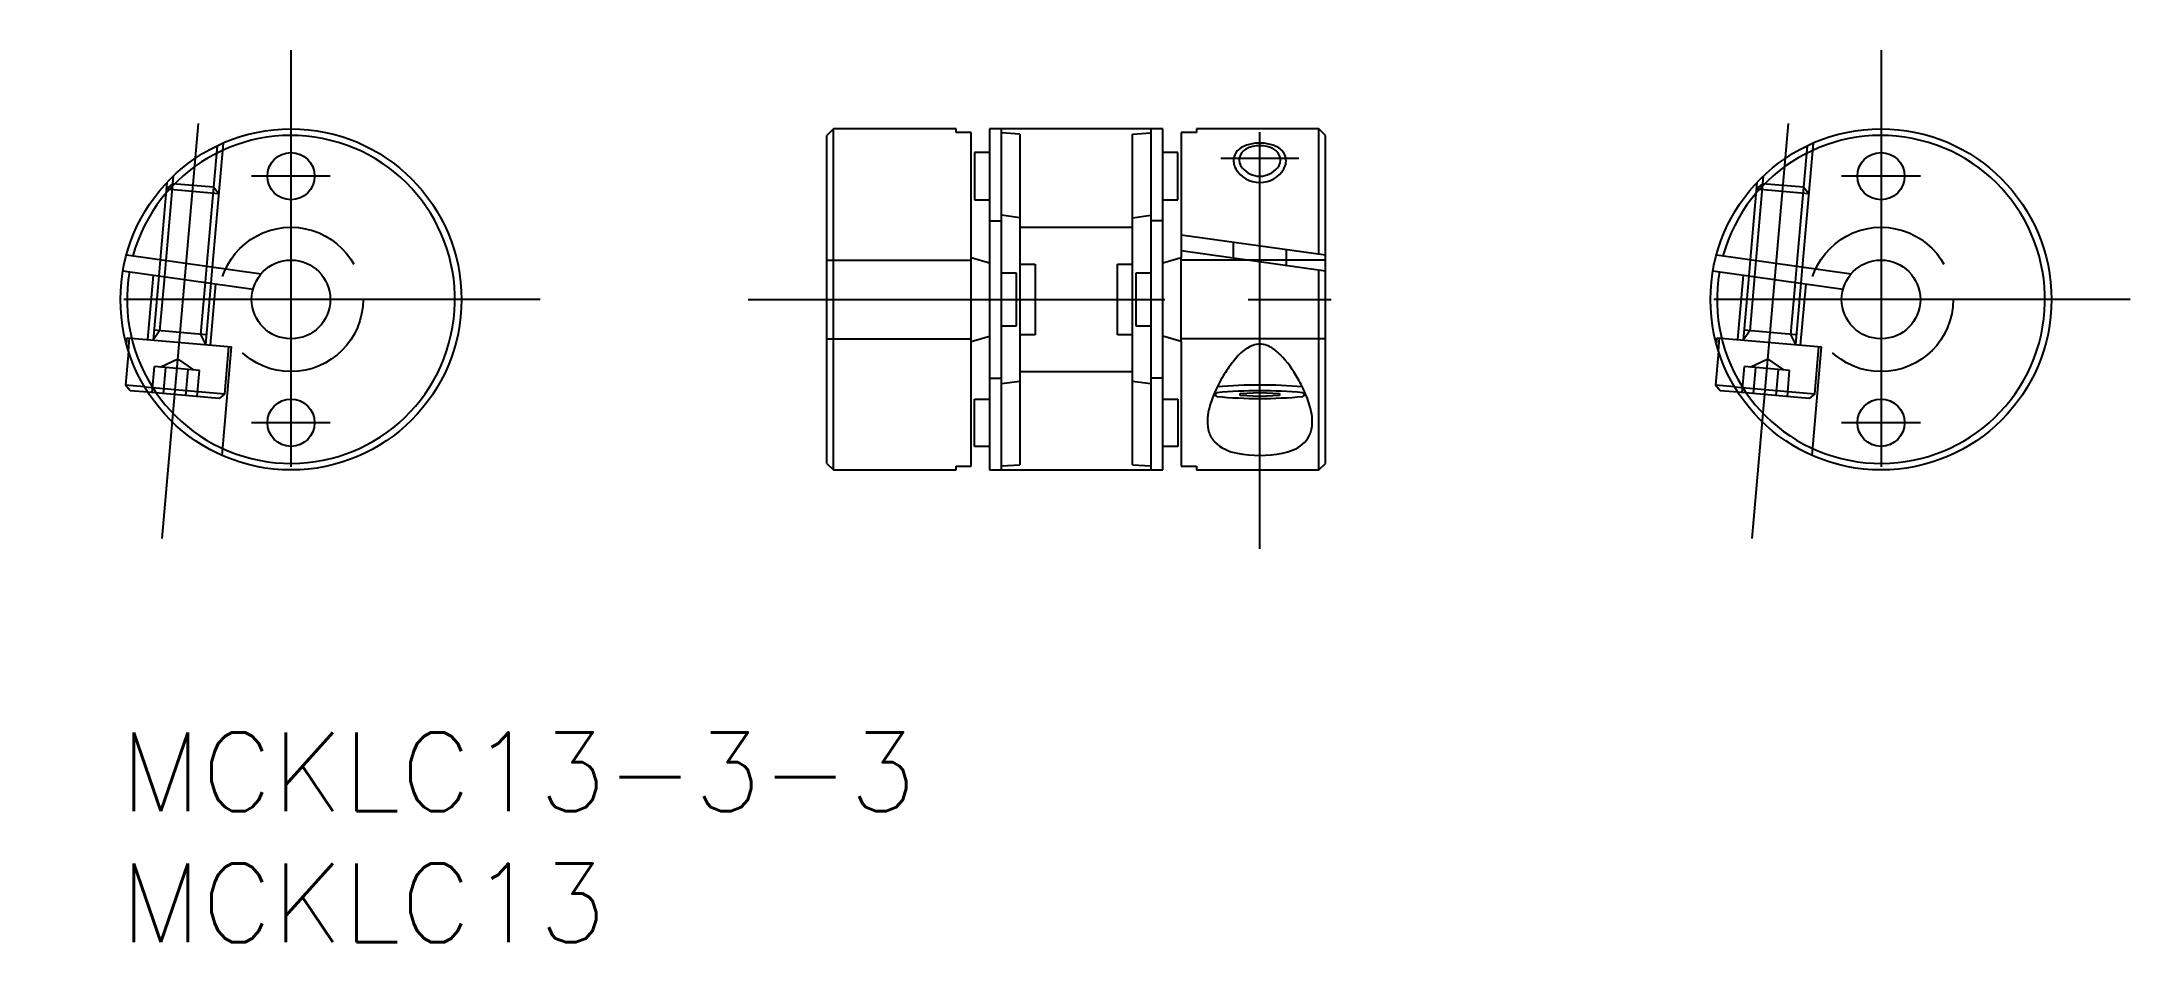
# Model space of a CAD drawing. Extents: x -3 to 76.6, y -8 to 26.3.
import ezdxf

# ---------------------------------------------------------------- set-up
doc = ezdxf.new("R2010")
doc.units = 0
doc.header["$LTSCALE"] = 0.5
doc.linetypes.add('CENTER', pattern=[50.8, 31.75, -6.35, 6.35, -6.35])
doc.linetypes.add('DASHED', pattern=[19.05, 12.7, -6.35])
for name, color, linetype in [('MSM_CENTER', 1, 'CENTER'), ('MSM_CONTINUOUS', 7, 'CONTINUOUS'), ('MSM_DASHED', 4, 'DASHED'), ('MSM_NARROW', 5, 'CONTINUOUS'), ('MSM_PART_NUMBER', 7, 'CONTINUOUS')]:
    doc.layers.add(name, color=color, linetype=linetype)
doc.styles.get("Standard").update_dxf_attribs({"font": 'txt.shx', "height": 3, "bigfont": 'bigfont.shx'})

# ---------------------------------------------------------------- blocks, each defined once
blk = doc.blocks.new('*U3')
at = {"layer": 'MSM_PART_NUMBER'}
blk.add_text('MCKLC13-3-3', height=3, dxfattribs=at).set_placement((0, -3))
blk = doc.blocks.new('*U4')
at = {"layer": 'MSM_PART_NUMBER'}
blk.add_text('MCKLC13', height=3, dxfattribs=at).set_placement((0, -8))

msp = doc.modelspace()

# ---------------------------------------------------------------- linework, layer by layer
at = {"layer": 'MSM_CENTER'}
for p, q in [((1.588, 7.393), (3.244, 26.321)), ((62.2, 7.393), (63.856, 26.321)), ((6.5, 26), (6.5, 7)), ((43.432, 7), (43.432, 26)), ((67.112, 26), (67.112, 7)), ((41.941, 21.882), (44.923, 21.882)), ((8, 21.2), (5, 21.2)), ((68.612, 21.2), (65.612, 21.2)), ((16, 16.5), (-3, 16.5)), ((16, 16.5), (-3, 16.5)), ((23.932, 16.5), (48.932, 16.5)), ((76.612, 16.5), (57.612, 16.5)), ((8, 11.8), (5, 11.8)), ((68.612, 11.8), (65.612, 11.8))]:
    msp.add_line(p, q, dxfattribs=at)
at = {"layer": 'MSM_CONTINUOUS'}
for p, q in [((27.182, 23), (26.932, 22.75)), ((26.932, 10.25), (26.932, 22.75)), ((31.852, 23), (27.182, 23)), ((27.182, 10), (27.182, 23)), ((31.852, 22.858), (31.852, 23)), ((32.432, 22.858), (31.852, 22.858)), ((32.432, 18.1), (32.432, 22.858)), ((39.732, 23), (33.132, 23)), ((33.132, 23), (33.132, 10)), ((33.582, 10), (33.582, 23)), ((34.282, 22.8), (33.582, 22.847)), ((34.282, 22.8), (34.282, 10.2)), ((38.582, 22.8), (39.282, 22.847)), ((38.582, 10.2), (38.582, 22.8)), ((39.282, 23), (39.282, 10)), ((39.732, 10), (39.732, 23)), ((41.012, 22.858), (40.432, 22.858)), ((40.432, 22.858), (40.432, 18.1)), ((45.682, 23), (41.012, 23)), ((41.012, 23), (41.012, 22.858)), ((45.932, 22.75), (45.682, 23)), ((45.682, 18.361), (45.682, 23)), ((45.932, 10.25), (45.932, 22.75)), ((33.132, 22.1), (32.552, 22.1)), ((32.552, 22.1), (32.552, 20.3)), ((40.312, 22.1), (39.732, 22.1)), ((40.312, 20.3), (40.312, 22.1)), ((32.552, 20.3), (33.132, 20.3)), ((39.732, 20.3), (40.312, 20.3)), ((34.282, 19.613), (33.582, 19.708)), ((38.582, 19.613), (39.282, 19.708)), ((40.432, 18.968), (45.932, 18.195)), ((40.432, 18.368), (45.932, 17.595)), ((42.432, 18.087), (42.432, 18.687)), ((44.432, 18.406), (44.432, 17.806)), ((45.682, 18.23), (45.682, 18.361)), ((0.093, 17.595), (5.054, 16.898)), ((0.225, 18.195), (5.359, 17.473)), ((1.513, 18.014), (1.46, 17.403)), ((3.496, 17.735), (3.443, 17.124)), ((32.432, 18.1), (33.132, 17.9)), ((34.282, 17.85), (34.862, 17.85)), ((34.862, 17.85), (34.862, 15.15)), ((38.002, 17.85), (38.582, 17.85)), ((38.002, 15.15), (38.002, 17.85)), ((39.732, 17.9), (40.432, 18.1)), ((45.682, 10), (45.682, 17.63)), ((60.705, 17.595), (65.666, 16.898)), ((60.837, 18.195), (65.971, 17.473)), ((62.125, 18.014), (62.072, 17.403)), ((64.108, 17.735), (64.055, 17.124)), ((34.162, 17.5), (33.582, 17.5)), ((34.162, 15.5), (34.162, 17.5)), ((39.282, 17.5), (38.702, 17.5)), ((38.702, 17.5), (38.702, 15.5)), ((33.582, 15.5), (34.162, 15.5)), ((34.862, 15.15), (34.282, 15.15)), ((38.582, 15.15), (38.002, 15.15)), ((38.702, 15.5), (39.282, 15.5)), ((0.305, 14.532), (0.192, 13.237)), ((32.432, 14.9), (33.132, 15.1)), ((32.432, 10.142), (32.432, 14.9)), ((40.432, 14.9), (39.732, 15.1)), ((40.432, 14.9), (40.432, 10.142)), ((60.917, 14.532), (60.804, 13.237)), ((0.915, 13.174), (0.192, 13.237)), ((0.373, 13.021), (0.192, 13.237)), ((1.047, 12.962), (0.373, 13.021)), ((33.582, 13.292), (34.282, 13.387)), ((38.582, 13.387), (39.282, 13.292)), ((41.753, 12.823), (41.684, 12.89)), ((42.682, 12.91), (43.432, 12.948)), ((42.682, 12.835), (42.682, 12.91)), ((43.432, 12.797), (42.682, 12.835)), ((43.432, 12.948), (44.182, 12.91)), ((43.432, 12.797), (43.432, 12.948)), ((44.182, 12.835), (43.432, 12.797)), ((44.182, 12.91), (44.182, 12.835)), ((45.111, 12.823), (45.179, 12.89)), ((61.527, 13.174), (60.804, 13.237)), ((60.986, 13.021), (60.804, 13.237)), ((61.66, 12.962), (60.986, 13.021)), ((32.552, 12.7), (33.132, 12.7)), ((32.552, 10.9), (32.552, 12.7)), ((39.732, 12.7), (40.312, 12.7)), ((40.312, 12.7), (40.312, 10.9)), ((33.132, 10.9), (32.552, 10.9)), ((40.312, 10.9), (39.732, 10.9)), ((26.932, 10.25), (27.182, 10)), ((27.182, 10), (31.852, 10)), ((31.852, 10), (31.852, 10.142)), ((31.852, 10.142), (32.432, 10.142)), ((33.132, 10), (39.732, 10)), ((33.582, 10.153), (34.282, 10.2)), ((38.582, 10.2), (39.282, 10.153)), ((40.432, 10.142), (41.012, 10.142)), ((41.012, 10.142), (41.012, 10)), ((41.012, 10.142), (41.012, 10)), ((41.012, 10), (45.682, 10)), ((41.012, 10), (45.682, 10)), ((45.682, 10), (45.932, 10.25)), ((45.682, 10), (45.932, 10.25))]:
    msp.add_line(p, q, dxfattribs=at)
for centre, radius in [((6.5, 16.5), 6.5), ((67.112, 16.5), 6.5), ((6.5, 21.2), 0.9), ((67.112, 21.2), 0.9), ((6.5, 16.5), 1.5), ((67.112, 16.5), 1.5), ((6.5, 11.8), 0.9), ((67.112, 11.8), 0.9)]:
    msp.add_circle(centre, radius, dxfattribs=at)
for centre, radius, start, end in [((6.5, 16.5), 6.25, 170.2339, 164.59834), ((43.432, 21.192), 1.166, 63.02592, 116.97408), ((67.112, 16.5), 6.25, 170.2339, 164.59834), ((43.115, 21.816), 0.466, 116.97408, 219.25156), ((43.432, 22.075), 0.876, 219.25156, 320.74844), ((43.749, 21.816), 0.466, 320.74844, 63.02592), ((43.74, 13.311), 1.545, 111.82657, 144.66568), ((43.432, 14.053), 0.743, 68.94742, 111.05258), ((43.339, 13.774), 1.036, 57.79799, 69.70564), ((42.897, 13.091), 1.85, 44.84253, 57.4766), ((40.999, 11.303), 4.457, 29.02651, 43.93445), ((46.375, 10.96), 5.07, 142.51407, 149.76017), ((46.375, 10.96), 5.07, 140.20225, 142.51407), ((44.833, 11.522), 3.433, 156.52166, 166.81637), ((46.377, 10.941), 5.081, 149.59282, 157.44995), ((41.802, 12.873), 0.0699, 95.49724, 264.50276), ((43.432, -4.065), 17.086, 84.50276, 95.49724), ((43.432, 29.81), 17.086, 264.50276, 275.49724), ((43.432, -5.858), 19.096, 85.12981, 94.87297), ((40.303, 10.851), 5.285, 22.68792, 29.64651), ((45.062, 12.873), 0.0699, 275.49724, 84.50276), ((42.095, 11.547), 3.363, 11.44687, 23.5215), ((43.07, 11.871), 1.638, 164.6298, 195.3702), ((43.818, 11.857), 1.614, 347.20809, 12.79191), ((42.42, 11.74), 0.977, 198.07864, 223.46852), ((44.426, 11.749), 0.997, 321.72634, 345.50587), ((42.805, 12.197), 1.573, 225.88038, 261.40471), ((43.432, 14.869), 4.314, 258.48522, 281.51478), ((43.643, 13.55), 2.98, 282.59564, 286.79405), ((44.187, 12.001), 1.342, 283.6465, 319.60378)]:
    msp.add_arc(centre, radius, start, end, dxfattribs=at)
at = {"layer": 'MSM_DASHED'}
for p, q in [((3.683, 22.358), (3.282, 17.765)), ((3.91, 22.462), (3.496, 17.735)), ((64.295, 22.358), (63.894, 17.765)), ((64.522, 22.462), (64.107, 17.723)), ((1.771, 20.959), (1.513, 18.014)), ((2.009, 21.199), (1.728, 17.984)), ((1.984, 20.91), (1.749, 20.714)), ((1.749, 20.714), (3.742, 20.539)), ((3.545, 20.774), (1.984, 20.91)), ((3.742, 20.539), (3.545, 20.774)), ((62.383, 20.959), (62.125, 18.014)), ((62.621, 21.199), (62.34, 17.984)), ((62.596, 20.91), (62.361, 20.714)), ((62.361, 20.714), (64.354, 20.539)), ((64.157, 20.774), (62.596, 20.91)), ((64.354, 20.539), (64.157, 20.774)), ((33.132, 19.5), (33.582, 19.5)), ((34.282, 19.25), (38.582, 19.25)), ((39.732, 19.5), (39.282, 19.5)), ((26.932, 18), (32.432, 18)), ((32.432, 14.9), (32.432, 18.1)), ((40.432, 14.9), (40.432, 18.1)), ((45.932, 18), (40.432, 18)), ((1.046, 14.97), (1.261, 17.431)), ((1.46, 17.403), (1.245, 14.952)), ((1.674, 17.373), (1.493, 15.307)), ((3.228, 17.154), (3.054, 15.17)), ((3.443, 17.124), (3.237, 14.778)), ((3.437, 14.76), (3.641, 17.096)), ((61.658, 14.97), (61.873, 17.431)), ((62.072, 17.403), (61.857, 14.952)), ((62.286, 17.373), (62.106, 15.307)), ((63.84, 17.154), (63.667, 15.17)), ((64.055, 17.124), (63.85, 14.778)), ((64.049, 14.76), (64.253, 17.096)), ((1.493, 15.307), (1.245, 14.952)), ((3.27, 15.151), (1.278, 15.326)), ((3.054, 15.17), (3.237, 14.778)), ((62.106, 15.307), (61.857, 14.952)), ((63.882, 15.151), (61.89, 15.326)), ((63.667, 15.17), (63.85, 14.778)), ((0.228, 14.795), (0.249, 15.039)), ((0.249, 15.039), (4.234, 14.691)), ((0.305, 14.532), (0.349, 15.031)), ((3.872, 10.555), (4.234, 14.691)), ((3.977, 12.906), (4.134, 14.699)), ((26.932, 15), (32.432, 15)), ((45.932, 15), (40.432, 15)), ((60.84, 14.795), (60.861, 15.039)), ((60.861, 15.039), (64.846, 14.691)), ((60.917, 14.532), (60.961, 15.031)), ((64.484, 10.555), (64.846, 14.691)), ((64.589, 12.906), (64.746, 14.699)), ((1.204, 12.948), (1.291, 13.944)), ((3.017, 13.793), (1.291, 13.944)), ((1.507, 13.925), (2.187, 14.242)), ((1.636, 12.91), (1.723, 13.906)), ((2.801, 13.812), (2.187, 14.242)), ((2.498, 12.835), (2.585, 13.831)), ((2.93, 12.797), (3.017, 13.793)), ((34.282, 13.75), (38.582, 13.75)), ((61.816, 12.948), (61.904, 13.944)), ((63.629, 13.793), (61.904, 13.944)), ((62.119, 13.925), (62.799, 14.242)), ((62.248, 12.91), (62.335, 13.906)), ((63.413, 13.812), (62.799, 14.242)), ((63.11, 12.835), (63.198, 13.831)), ((63.542, 12.797), (63.629, 13.793)), ((0.915, 13.174), (3.977, 12.906)), ((3.761, 12.724), (1.047, 12.962)), ((3.977, 12.906), (3.761, 12.724)), ((33.132, 13.5), (33.582, 13.5)), ((39.732, 13.5), (39.282, 13.5)), ((61.527, 13.174), (64.589, 12.906)), ((64.373, 12.724), (61.66, 12.962)), ((64.589, 12.906), (64.373, 12.724))]:
    msp.add_line(p, q, dxfattribs=at)
for centre in [(6.5, 16.5), (67.112, 16.5)]:
    msp.add_circle(centre, 2.75, dxfattribs=at)
at = {"layer": 'MSM_NARROW'}
for p, q in [((1.728, 17.984), (1.674, 17.373)), ((3.282, 17.765), (3.228, 17.154)), ((62.34, 17.984), (62.286, 17.373)), ((63.894, 17.765), (63.84, 17.154))]:
    msp.add_line(p, q, dxfattribs=at)
for centre, radius, start, end in [((43.018, 21.781), 0.586, 115.72794, 210.6439), ((43.432, 20.922), 1.54, 64.27206, 115.72794), ((43.846, 21.781), 0.586, 329.3561, 64.27206), ((43.432, 22.026), 1.067, 210.6439, 329.3561)]:
    msp.add_arc(centre, radius, start, end, dxfattribs=at)

# ---------------------------------------------------------------- block references
at = {"layer": 'MSM_CONTINUOUS'}
for name in ['*U3', '*U4']:
    msp.add_blockref(name, (0, 0), dxfattribs=at)

doc.saveas('drawing.dxf')
